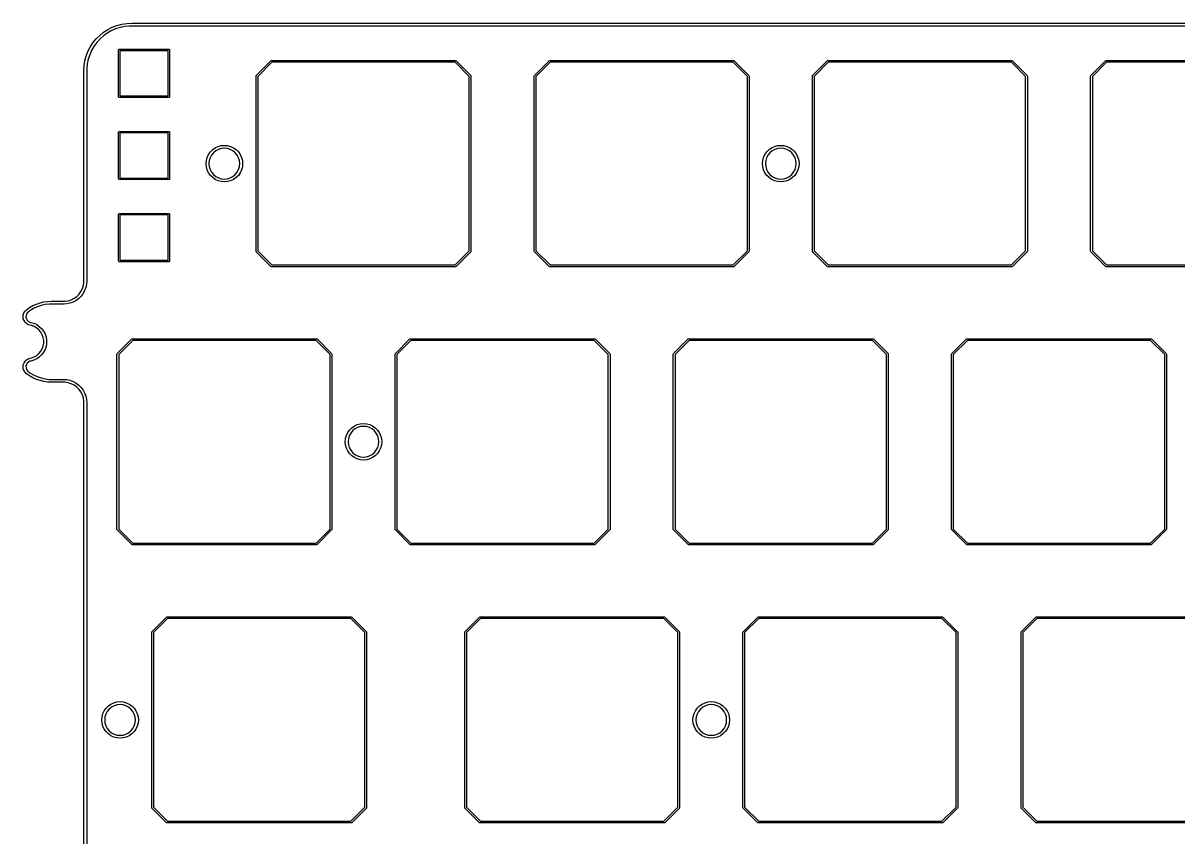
# Model space of a CAD drawing. Extents: x 24 to 276, y -145 to -49.
# Drawn here: x 24.3 to 103.4, y -104.9 to -49.1 of the extents above; entities that cross this region are included whole.
import ezdxf

# ---------------------------------------------------------------- set-up
doc = ezdxf.new("R2010")
doc.units = 0
doc.layers.add('BLACK', color=7, linetype='CONTINUOUS')

msp = doc.modelspace()

# ---------------------------------------------------------------- linework, layer by layer
at = {"layer": 'BLACK', "linetype": 'CONTINUOUS'}
for p, q in [((29.5586, -49.9537), (29.825, -49.738)), ((30.0729, -49.805), (29.8122, -49.9945)), ((29.825, -49.738), (30.1125, -49.5513)), ((30.3521, -49.6439), (30.0729, -49.805)), ((30.1125, -49.5513), (30.4179, -49.3956)), ((30.6465, -49.5128), (30.3521, -49.6439)), ((30.4179, -49.3956), (30.738, -49.2728)), ((30.953, -49.4132), (30.6465, -49.5128)), ((30.738, -49.2728), (31.0691, -49.1841)), ((31.2683, -49.3462), (30.953, -49.4132)), ((31.0691, -49.1841), (31.4077, -49.1304)), ((31.5888, -49.3125), (31.2683, -49.3462)), ((31.4077, -49.1304), (31.75, -49.1125)), ((31.75, -49.3125), (31.5888, -49.3125)), ((31.75, -49.1125), (149.225, -49.1125)), ((149.225, -49.3125), (31.75, -49.3125)), ((28.9138, -50.75), (29.1005, -50.4625)), ((29.1005, -50.4625), (29.3162, -50.1961)), ((29.357, -50.4497), (29.1675, -50.7104)), ((29.3162, -50.1961), (29.5586, -49.9537)), ((29.5727, -50.2102), (29.357, -50.4497)), ((29.8122, -49.9945), (29.5727, -50.2102)), ((28.5466, -51.7066), (28.6353, -51.3755)), ((28.6353, -51.3755), (28.7581, -51.0554)), ((28.7581, -51.0554), (28.9138, -50.75)), ((28.8753, -51.284), (28.7757, -51.5905)), ((29.0064, -50.9896), (28.8753, -51.284)), ((29.1675, -50.7104), (29.0064, -50.9896)), ((30.849, -50.9523), (30.8636, -50.9169)), ((30.849, -54.1527), (30.849, -50.9523)), ((30.8636, -50.9169), (30.899, -50.9023)), ((30.899, -50.9023), (34.299, -50.9023)), ((30.949, -51.0023), (30.949, -54.1027)), ((34.249, -51.0023), (30.949, -51.0023)), ((34.249, -54.1027), (34.249, -51.0023)), ((34.299, -50.9023), (34.3344, -50.9169)), ((34.3344, -50.9169), (34.349, -50.9523)), ((34.349, -50.9523), (34.349, -54.1527)), ((28.475, -52.3875), (28.4929, -52.0452)), ((28.4929, -52.0452), (28.5466, -51.7066)), ((28.7087, -51.9058), (28.675, -52.2263)), ((28.7757, -51.5905), (28.7087, -51.9058)), ((40.2826, -52.6951), (41.2826, -51.6951)), ((41.3499, -51.7975), (40.385, -52.7624)), ((41.2826, -51.6951), (41.325, -51.6775)), ((41.325, -51.6775), (53.925, -51.6775)), ((53.9001, -51.7975), (41.3499, -51.7975)), ((54.865, -52.7624), (53.9001, -51.7975)), ((53.925, -51.6775), (53.9674, -51.6951)), ((53.9674, -51.6951), (53.9674, -51.6951)), ((53.9674, -51.6951), (54.9674, -52.6951)), ((59.3326, -52.6951), (60.3326, -51.6951)), ((60.3999, -51.7975), (59.435, -52.7624)), ((60.3326, -51.6951), (60.375, -51.6775)), ((60.375, -51.6775), (72.975, -51.6775)), ((72.9501, -51.7975), (60.3999, -51.7975)), ((73.915, -52.7624), (72.9501, -51.7975)), ((72.975, -51.6775), (73.0174, -51.6951)), ((73.0174, -51.6951), (73.0174, -51.6951)), ((73.0174, -51.6951), (74.0174, -52.6951)), ((78.3826, -52.6951), (79.3826, -51.6951)), ((79.4499, -51.7975), (78.485, -52.7624)), ((79.3826, -51.6951), (79.425, -51.6775)), ((79.425, -51.6775), (92.025, -51.6775)), ((92.0001, -51.7975), (79.4499, -51.7975)), ((92.965, -52.7624), (92.0001, -51.7975)), ((92.025, -51.6775), (92.0674, -51.6951)), ((92.0674, -51.6951), (92.0674, -51.6951)), ((92.0674, -51.6951), (93.0674, -52.6951)), ((97.4326, -52.6951), (98.4326, -51.6951)), ((98.4999, -51.7975), (97.535, -52.7624)), ((98.4326, -51.6951), (98.475, -51.6775)), ((98.475, -51.6775), (111.075, -51.6775)), ((111.05, -51.7975), (98.4999, -51.7975)), ((28.475, -66.7625), (28.475, -52.3875)), ((28.675, -52.2263), (28.675, -52.3875)), ((28.675, -52.3875), (28.675, -66.7625)), ((40.265, -52.7375), (40.2826, -52.6951)), ((40.265, -64.7375), (40.265, -52.7375)), ((40.2826, -52.6951), (40.2826, -52.6951)), ((40.385, -52.7624), (40.385, -64.7126)), ((54.865, -64.7126), (54.865, -52.7624)), ((54.9674, -52.6951), (54.985, -52.7375)), ((54.985, -52.7375), (54.985, -64.7375)), ((59.315, -52.7375), (59.3326, -52.6951)), ((59.315, -64.7375), (59.315, -52.7375)), ((59.3326, -52.6951), (59.3326, -52.6951)), ((59.435, -52.7624), (59.435, -64.7126)), ((73.915, -64.7126), (73.915, -52.7624)), ((74.0174, -52.6951), (74.035, -52.7375)), ((74.035, -52.7375), (74.035, -64.7375)), ((78.365, -52.7375), (78.3826, -52.6951)), ((78.365, -64.7375), (78.365, -52.7375)), ((78.3826, -52.6951), (78.3826, -52.6951)), ((78.485, -52.7624), (78.485, -64.7126)), ((92.965, -64.7126), (92.965, -52.7624)), ((93.0674, -52.6951), (93.085, -52.7375)), ((93.085, -52.7375), (93.085, -64.7375)), ((97.415, -52.7375), (97.4326, -52.6951)), ((97.415, -64.7375), (97.415, -52.7375)), ((97.4326, -52.6951), (97.4326, -52.6951)), ((97.535, -52.7624), (97.535, -64.7126)), ((30.8636, -54.1881), (30.849, -54.1527)), ((30.899, -54.2027), (30.8636, -54.1881)), ((34.299, -54.2027), (30.899, -54.2027)), ((30.949, -54.1027), (34.249, -54.1027)), ((34.3344, -54.1881), (34.299, -54.2027)), ((34.349, -54.1527), (34.3344, -54.1881)), ((30.849, -56.5848), (30.8636, -56.5494)), ((30.849, -59.7852), (30.849, -56.5848)), ((30.8636, -56.5494), (30.899, -56.5348)), ((30.899, -56.5348), (34.299, -56.5348)), ((30.949, -56.6348), (30.949, -59.7352)), ((34.249, -56.6348), (30.949, -56.6348)), ((34.249, -59.7352), (34.249, -56.6348)), ((34.299, -56.5348), (34.3344, -56.5494)), ((34.3344, -56.5494), (34.349, -56.5848)), ((34.349, -56.5848), (34.349, -59.7852)), ((37.2965, -57.7799), (37.475, -57.655)), ((37.475, -57.655), (37.6725, -57.5629)), ((37.6725, -57.5629), (37.8829, -57.5065)), ((37.8942, -57.7027), (37.6962, -57.7627)), ((37.8829, -57.5065), (38.1, -57.4875)), ((38.1, -57.6824), (37.8942, -57.7027)), ((38.1, -57.4875), (38.3171, -57.5065)), ((38.3058, -57.7027), (38.1, -57.6824)), ((38.5038, -57.7627), (38.3058, -57.7027)), ((38.3171, -57.5065), (38.5275, -57.5629)), ((38.5275, -57.5629), (38.725, -57.655)), ((38.725, -57.655), (38.9035, -57.7799)), ((75.3965, -57.7799), (75.575, -57.655)), ((75.575, -57.655), (75.7725, -57.5629)), ((75.7725, -57.5629), (75.9829, -57.5065)), ((75.9942, -57.7027), (75.7962, -57.7627)), ((75.9829, -57.5065), (76.2, -57.4875)), ((76.2, -57.6824), (75.9942, -57.7027)), ((76.2, -57.4875), (76.4171, -57.5065)), ((76.4058, -57.7027), (76.2, -57.6824)), ((76.6038, -57.7627), (76.4058, -57.7027)), ((76.4171, -57.5065), (76.6275, -57.5629)), ((76.6275, -57.5629), (76.825, -57.655)), ((76.825, -57.655), (77.0035, -57.7799)), ((36.869, -58.5204), (36.9254, -58.31)), ((36.9254, -58.31), (37.0175, -58.1125)), ((37.0175, -58.1125), (37.1424, -57.934)), ((37.1252, -58.3337), (37.0652, -58.5317)), ((37.2227, -58.1513), (37.1252, -58.3337)), ((37.1424, -57.934), (37.2965, -57.7799)), ((37.3539, -57.9914), (37.2227, -58.1513)), ((37.5138, -57.8602), (37.3539, -57.9914)), ((37.6962, -57.7627), (37.5138, -57.8602)), ((38.6862, -57.8602), (38.5038, -57.7627)), ((38.8461, -57.9914), (38.6862, -57.8602)), ((38.9773, -58.1513), (38.8461, -57.9914)), ((38.9035, -57.7799), (39.0576, -57.934)), ((39.0748, -58.3337), (38.9773, -58.1513)), ((39.0576, -57.934), (39.1825, -58.1125)), ((39.1348, -58.5317), (39.0748, -58.3337)), ((39.1825, -58.1125), (39.2746, -58.31)), ((39.2746, -58.31), (39.331, -58.5204)), ((74.969, -58.5204), (75.0254, -58.31)), ((75.0254, -58.31), (75.1175, -58.1125)), ((75.1175, -58.1125), (75.2424, -57.934)), ((75.2252, -58.3337), (75.1652, -58.5317)), ((75.3227, -58.1513), (75.2252, -58.3337)), ((75.2424, -57.934), (75.3965, -57.7799)), ((75.4539, -57.9914), (75.3227, -58.1513)), ((75.6138, -57.8602), (75.4539, -57.9914)), ((75.7962, -57.7627), (75.6138, -57.8602)), ((76.7862, -57.8602), (76.6038, -57.7627)), ((76.9461, -57.9914), (76.7862, -57.8602)), ((77.0773, -58.1513), (76.9461, -57.9914)), ((77.0035, -57.7799), (77.1576, -57.934)), ((77.1748, -58.3337), (77.0773, -58.1513)), ((77.1576, -57.934), (77.2825, -58.1125)), ((77.2348, -58.5317), (77.1748, -58.3337)), ((77.2825, -58.1125), (77.3746, -58.31)), ((77.3746, -58.31), (77.431, -58.5204)), ((36.85, -58.7375), (36.869, -58.5204)), ((36.869, -58.9546), (36.85, -58.7375)), ((36.9254, -59.165), (36.869, -58.9546)), ((37.0175, -59.3625), (36.9254, -59.165)), ((37.0652, -58.5317), (37.0449, -58.7375)), ((37.0449, -58.7375), (37.0652, -58.9433)), ((37.0652, -58.9433), (37.1252, -59.1413)), ((37.1252, -59.1413), (37.2227, -59.3237)), ((38.9773, -59.3237), (39.0748, -59.1413)), ((39.0748, -59.1413), (39.1348, -58.9433)), ((39.1551, -58.7375), (39.1348, -58.5317)), ((39.1348, -58.9433), (39.1551, -58.7375)), ((39.2746, -59.165), (39.1825, -59.3625)), ((39.331, -58.9546), (39.2746, -59.165)), ((39.331, -58.5204), (39.35, -58.7375)), ((39.35, -58.7375), (39.331, -58.9546)), ((74.95, -58.7375), (74.969, -58.5204)), ((74.969, -58.9546), (74.95, -58.7375)), ((75.0254, -59.165), (74.969, -58.9546)), ((75.1175, -59.3625), (75.0254, -59.165)), ((75.1652, -58.5317), (75.1449, -58.7375)), ((75.1449, -58.7375), (75.1652, -58.9433)), ((75.1652, -58.9433), (75.2252, -59.1413)), ((75.2252, -59.1413), (75.3227, -59.3237)), ((77.0773, -59.3237), (77.1748, -59.1413)), ((77.1748, -59.1413), (77.2348, -58.9433)), ((77.2551, -58.7375), (77.2348, -58.5317)), ((77.2348, -58.9433), (77.2551, -58.7375)), ((77.3746, -59.165), (77.2825, -59.3625)), ((77.431, -58.9546), (77.3746, -59.165)), ((77.431, -58.5204), (77.45, -58.7375)), ((77.45, -58.7375), (77.431, -58.9546)), ((30.8636, -59.8206), (30.849, -59.7852)), ((30.899, -59.8352), (30.8636, -59.8206)), ((34.299, -59.8352), (30.899, -59.8352)), ((30.949, -59.7352), (34.249, -59.7352)), ((34.3344, -59.8206), (34.299, -59.8352)), ((34.349, -59.7852), (34.3344, -59.8206)), ((37.1424, -59.541), (37.0175, -59.3625)), ((37.2965, -59.6951), (37.1424, -59.541)), ((37.2227, -59.3237), (37.3539, -59.4836)), ((37.475, -59.82), (37.2965, -59.6951)), ((37.3539, -59.4836), (37.5138, -59.6148)), ((37.6725, -59.9121), (37.475, -59.82)), ((37.5138, -59.6148), (37.6962, -59.7123)), ((37.8829, -59.9685), (37.6725, -59.9121)), ((37.6962, -59.7123), (37.8942, -59.7723)), ((38.1, -59.9875), (37.8829, -59.9685)), ((37.8942, -59.7723), (38.1, -59.7926)), ((38.1, -59.7926), (38.3058, -59.7723)), ((38.3171, -59.9685), (38.1, -59.9875)), ((38.3058, -59.7723), (38.5038, -59.7123)), ((38.5275, -59.9121), (38.3171, -59.9685)), ((38.5038, -59.7123), (38.6862, -59.6148)), ((38.725, -59.82), (38.5275, -59.9121)), ((38.6862, -59.6148), (38.8461, -59.4836)), ((38.9035, -59.6951), (38.725, -59.82)), ((38.8461, -59.4836), (38.9773, -59.3237)), ((39.0576, -59.541), (38.9035, -59.6951)), ((39.1825, -59.3625), (39.0576, -59.541)), ((75.2424, -59.541), (75.1175, -59.3625)), ((75.3965, -59.6951), (75.2424, -59.541)), ((75.3227, -59.3237), (75.4539, -59.4836)), ((75.575, -59.82), (75.3965, -59.6951)), ((75.4539, -59.4836), (75.6138, -59.6148)), ((75.7725, -59.9121), (75.575, -59.82)), ((75.6138, -59.6148), (75.7962, -59.7123)), ((75.9829, -59.9685), (75.7725, -59.9121)), ((75.7962, -59.7123), (75.9942, -59.7723)), ((76.2, -59.9875), (75.9829, -59.9685)), ((75.9942, -59.7723), (76.2, -59.7926)), ((76.2, -59.7926), (76.4058, -59.7723)), ((76.4171, -59.9685), (76.2, -59.9875)), ((76.4058, -59.7723), (76.6038, -59.7123)), ((76.6275, -59.9121), (76.4171, -59.9685)), ((76.6038, -59.7123), (76.7862, -59.6148)), ((76.825, -59.82), (76.6275, -59.9121)), ((76.7862, -59.6148), (76.9461, -59.4836)), ((77.0035, -59.6951), (76.825, -59.82)), ((76.9461, -59.4836), (77.0773, -59.3237)), ((77.1576, -59.541), (77.0035, -59.6951)), ((77.2825, -59.3625), (77.1576, -59.541)), ((30.85, -62.2046), (30.8646, -62.1692)), ((30.85, -65.405), (30.85, -62.2046)), ((30.8646, -62.1692), (30.9, -62.1546)), ((30.9, -62.1546), (34.3, -62.1546)), ((30.95, -62.2546), (30.95, -65.355)), ((34.25, -62.2546), (30.95, -62.2546)), ((34.25, -65.355), (34.25, -62.2546)), ((34.3, -62.1546), (34.3354, -62.1692)), ((34.3354, -62.1692), (34.35, -62.2046)), ((34.35, -62.2046), (34.35, -65.405)), ((40.2826, -64.7799), (40.265, -64.7375)), ((41.2826, -65.7799), (40.2826, -64.7799)), ((40.385, -64.7126), (41.3499, -65.6775)), ((53.9001, -65.6775), (54.865, -64.7126)), ((54.9674, -64.7799), (53.9674, -65.7799)), ((54.985, -64.7375), (54.9674, -64.7799)), ((59.3326, -64.7799), (59.315, -64.7375)), ((60.3326, -65.7799), (59.3326, -64.7799)), ((59.435, -64.7126), (60.3999, -65.6775)), ((72.9501, -65.6775), (73.915, -64.7126)), ((74.0174, -64.7799), (73.0174, -65.7799)), ((74.035, -64.7375), (74.0174, -64.7799)), ((78.3826, -64.7799), (78.365, -64.7375)), ((79.3826, -65.7799), (78.3826, -64.7799)), ((78.3826, -64.7799), (78.3826, -64.7799)), ((78.485, -64.7126), (79.4499, -65.6775)), ((92.0001, -65.6775), (92.965, -64.7126)), ((93.0674, -64.7799), (92.0674, -65.7799)), ((93.085, -64.7375), (93.0674, -64.7799)), ((97.4326, -64.7799), (97.415, -64.7375)), ((98.4326, -65.7799), (97.4326, -64.7799)), ((97.4326, -64.7799), (97.4326, -64.7799)), ((97.535, -64.7126), (98.4999, -65.6775)), ((30.8646, -65.4404), (30.85, -65.405)), ((30.9, -65.455), (30.8646, -65.4404)), ((34.3, -65.455), (30.9, -65.455)), ((30.95, -65.355), (34.25, -65.355)), ((34.3354, -65.4404), (34.3, -65.455)), ((34.35, -65.405), (34.3354, -65.4404)), ((41.325, -65.7975), (41.2826, -65.7799)), ((53.925, -65.7975), (41.325, -65.7975)), ((41.3499, -65.6775), (53.9001, -65.6775)), ((53.9674, -65.7799), (53.925, -65.7975)), ((60.375, -65.7975), (60.3326, -65.7799)), ((72.975, -65.7975), (60.375, -65.7975)), ((60.3999, -65.6775), (72.9501, -65.6775)), ((73.0174, -65.7799), (72.975, -65.7975)), ((79.425, -65.7975), (79.3826, -65.7799)), ((92.025, -65.7975), (79.425, -65.7975)), ((79.4499, -65.6775), (92.0001, -65.6775)), ((92.0674, -65.7799), (92.025, -65.7975)), ((98.475, -65.7975), (98.4326, -65.7799)), ((111.075, -65.7975), (98.475, -65.7975)), ((98.4999, -65.6775), (111.05, -65.6775)), ((28.3724, -67.2999), (28.4405, -67.0903)), ((28.4405, -67.0903), (28.475, -66.8727)), ((28.475, -66.8727), (28.475, -66.7625)), ((28.6102, -67.2133), (28.5304, -67.4272)), ((28.6587, -66.9902), (28.6102, -67.2133)), ((28.675, -66.7625), (28.6587, -66.9902)), ((27.6124, -68.0599), (27.8088, -67.9599)), ((27.8088, -67.9599), (27.987, -67.8304)), ((28.1228, -67.9717), (27.94, -68.1085)), ((27.987, -67.8304), (28.1429, -67.6745)), ((28.2842, -67.8103), (28.1228, -67.9717)), ((28.1429, -67.6745), (28.2724, -67.4963)), ((28.2724, -67.4963), (28.3724, -67.2999)), ((28.421, -67.6275), (28.2842, -67.8103)), ((28.5304, -67.4272), (28.421, -67.6275)), ((24.4485, -68.843), (24.5458, -68.7477)), ((24.5458, -68.7477), (24.5462, -68.7472)), ((24.5462, -68.7472), (24.7603, -68.5963)), ((24.7603, -68.5963), (24.9877, -68.4662)), ((25.023, -68.6692), (24.781, -68.8178)), ((24.9877, -68.4662), (25.2264, -68.3582)), ((25.2799, -68.548), (25.023, -68.6692)), ((25.2264, -68.3582), (25.4742, -68.2731)), ((25.5485, -68.4558), (25.2799, -68.548)), ((25.4742, -68.2731), (25.7289, -68.2119)), ((25.8257, -68.3937), (25.5485, -68.4558)), ((25.7289, -68.2119), (25.9883, -68.1749)), ((26.108, -68.3625), (25.8257, -68.3937)), ((25.9883, -68.1749), (26.25, -68.1625)), ((26.25, -68.3625), (26.108, -68.3625)), ((26.25, -68.1625), (27.075, -68.1625)), ((27.075, -68.3625), (26.25, -68.3625)), ((27.075, -68.1625), (27.1852, -68.1625)), ((27.3027, -68.3462), (27.075, -68.3625)), ((27.1852, -68.1625), (27.4028, -68.128)), ((27.5258, -68.2977), (27.3027, -68.3462)), ((27.4028, -68.128), (27.6124, -68.0599)), ((27.7397, -68.2179), (27.5258, -68.2977)), ((27.94, -68.1085), (27.7397, -68.2179)), ((24.3146, -69.2234), (24.3296, -69.0874)), ((24.3308, -69.3593), (24.3146, -69.2234)), ((24.3296, -69.0874), (24.3751, -68.9584)), ((24.3774, -69.4879), (24.3308, -69.3593)), ((24.3751, -68.9584), (24.4485, -68.843)), ((24.4518, -69.6027), (24.3774, -69.4879)), ((24.5182, -69.1423), (24.5122, -69.2571)), ((24.5122, -69.2571), (24.5387, -69.3691)), ((24.5564, -69.0338), (24.5182, -69.1423)), ((24.5387, -69.3691), (24.5957, -69.469)), ((24.6236, -68.9404), (24.5564, -69.0338)), ((24.5957, -69.469), (24.6786, -69.5488)), ((24.669, -68.9051), (24.6236, -68.9404)), ((24.781, -68.8178), (24.669, -68.905)), ((24.669, -68.905), (24.669, -68.9051)), ((24.6786, -69.5488), (24.7805, -69.602)), ((24.5504, -69.6976), (24.4518, -69.6027)), ((24.6678, -69.7677), (24.5504, -69.6976)), ((24.7981, -69.8094), (24.6678, -69.7677)), ((24.7805, -69.602), (24.837, -69.6132)), ((24.8953, -69.8287), (24.7981, -69.8094)), ((24.7981, -69.8094), (24.7981, -69.8094)), ((24.7981, -69.8094), (24.7981, -69.8094)), ((24.837, -69.6132), (24.837, -69.6132)), ((24.837, -69.6132), (24.837, -69.6132)), ((24.837, -69.6132), (25.0469, -69.6727)), ((25.0803, -69.8998), (24.8953, -69.8287)), ((25.0469, -69.6727), (25.2445, -69.7652)), ((25.2504, -70.0016), (25.0803, -69.8998)), ((25.2445, -69.7652), (25.4247, -69.8884)), ((25.4006, -70.131), (25.2504, -70.0016)), ((25.5264, -70.2841), (25.4006, -70.131)), ((25.4247, -69.8884), (25.5826, -70.039)), ((25.6242, -70.4565), (25.5264, -70.2841)), ((25.5826, -70.039), (25.7142, -70.2131)), ((25.7142, -70.2131), (25.816, -70.4061)), ((25.691, -70.6431), (25.6242, -70.4565)), ((25.7249, -70.8384), (25.691, -70.6431)), ((25.691, -71.2319), (25.7249, -71.0366)), ((25.7249, -71.0366), (25.7249, -70.8384)), ((25.816, -70.4061), (25.8854, -70.613)), ((25.8854, -70.613), (25.9206, -70.8284)), ((25.9206, -71.0466), (25.8854, -71.262)), ((25.9206, -70.8284), (25.9206, -71.0466)), ((30.7576, -71.7451), (31.7576, -70.7451)), ((31.8249, -70.8475), (30.86, -71.8124)), ((31.7576, -70.7451), (31.8, -70.7275)), ((31.8, -70.7275), (44.4, -70.7275)), ((44.3751, -70.8475), (31.8249, -70.8475)), ((45.34, -71.8124), (44.3751, -70.8475)), ((44.4, -70.7275), (44.4424, -70.7451)), ((44.4424, -70.7451), (44.4424, -70.7451)), ((44.4424, -70.7451), (45.4424, -71.7451)), ((49.8076, -71.7451), (50.8076, -70.7451)), ((50.8749, -70.8475), (49.91, -71.8124)), ((50.8076, -70.7451), (50.85, -70.7275)), ((50.85, -70.7275), (63.45, -70.7275)), ((63.4251, -70.8475), (50.8749, -70.8475)), ((64.39, -71.8124), (63.4251, -70.8475)), ((63.45, -70.7275), (63.4924, -70.7451)), ((63.4924, -70.7451), (63.4924, -70.7451)), ((63.4924, -70.7451), (64.4924, -71.7451)), ((68.8576, -71.7451), (69.8576, -70.7451)), ((69.9249, -70.8475), (68.96, -71.8124)), ((69.8576, -70.7451), (69.9, -70.7275)), ((69.9, -70.7275), (82.5, -70.7275)), ((82.4751, -70.8475), (69.9249, -70.8475)), ((83.44, -71.8124), (82.4751, -70.8475)), ((82.5, -70.7275), (82.5424, -70.7451)), ((82.5424, -70.7451), (82.5424, -70.7451)), ((82.5424, -70.7451), (83.5424, -71.7451)), ((87.9076, -71.7451), (88.9076, -70.7451)), ((88.9749, -70.8475), (88.01, -71.8124)), ((88.9076, -70.7451), (88.95, -70.7275)), ((88.95, -70.7275), (101.55, -70.7275)), ((101.525, -70.8475), (88.9749, -70.8475)), ((102.49, -71.8124), (101.525, -70.8475)), ((101.55, -70.7275), (101.592, -70.7451)), ((101.592, -70.7451), (101.592, -70.7451)), ((101.592, -70.7451), (102.592, -71.7451)), ((25.0803, -71.9752), (25.2504, -71.8734)), ((25.2504, -71.8734), (25.4006, -71.744)), ((25.4006, -71.744), (25.5264, -71.5909)), ((25.5826, -71.836), (25.4247, -71.9866)), ((25.5264, -71.5909), (25.6242, -71.4185)), ((25.7142, -71.6619), (25.5826, -71.836)), ((25.6242, -71.4185), (25.691, -71.2319)), ((25.816, -71.4689), (25.7142, -71.6619)), ((25.8854, -71.262), (25.816, -71.4689)), ((30.74, -71.7875), (30.7576, -71.7451)), ((30.74, -83.7875), (30.74, -71.7875)), ((30.86, -71.8124), (30.86, -83.7626)), ((45.34, -83.7626), (45.34, -71.8124)), ((45.4424, -71.7451), (45.46, -71.7875)), ((45.46, -71.7875), (45.46, -71.7875)), ((45.46, -71.7875), (45.46, -83.7875)), ((49.79, -71.7875), (49.8076, -71.7451)), ((49.79, -83.7875), (49.79, -71.7875)), ((49.91, -71.8124), (49.91, -83.7626)), ((64.39, -83.7626), (64.39, -71.8124)), ((64.4924, -71.7451), (64.51, -71.7875)), ((64.51, -71.7875), (64.51, -71.7875)), ((64.51, -71.7875), (64.51, -83.7875)), ((68.84, -71.7875), (68.8576, -71.7451)), ((68.84, -83.7875), (68.84, -71.7875)), ((68.8576, -71.7451), (68.8576, -71.7451)), ((68.96, -71.8124), (68.96, -83.7626)), ((83.44, -83.7626), (83.44, -71.8124)), ((83.5424, -71.7451), (83.56, -71.7875)), ((83.56, -71.7875), (83.56, -71.7875)), ((83.56, -71.7875), (83.56, -83.7875)), ((87.89, -71.7875), (87.9076, -71.7451)), ((87.89, -83.7875), (87.89, -71.7875)), ((87.9076, -71.7451), (87.9076, -71.7451)), ((88.01, -71.8124), (88.01, -83.7626)), ((102.49, -83.7626), (102.49, -71.8124)), ((102.592, -71.7451), (102.61, -71.7875)), ((102.61, -71.7875), (102.61, -71.7875)), ((102.61, -71.7875), (102.61, -83.7875)), ((24.3146, -72.6516), (24.3308, -72.5157)), ((24.3296, -72.7876), (24.3146, -72.6516)), ((24.3308, -72.5157), (24.3773, -72.3871)), ((24.3773, -72.3871), (24.4518, -72.2723)), ((24.4518, -72.2723), (24.5503, -72.1774)), ((24.5386, -72.5059), (24.5121, -72.6179)), ((24.5121, -72.6179), (24.5181, -72.7328)), ((24.5181, -72.7328), (24.5563, -72.8413)), ((24.5957, -72.406), (24.5386, -72.5059)), ((24.5503, -72.1774), (24.6678, -72.1073)), ((24.6785, -72.3262), (24.5957, -72.406)), ((24.6678, -72.1073), (24.7981, -72.0656)), ((24.7805, -72.273), (24.6785, -72.3262)), ((24.8369, -72.2618), (24.7805, -72.273)), ((24.7981, -72.0656), (24.8953, -72.0463)), ((24.7981, -72.0656), (24.7981, -72.0656)), ((25.0469, -72.2023), (24.8369, -72.2618)), ((24.8369, -72.2618), (24.8369, -72.2618)), ((24.8369, -72.2618), (24.8369, -72.2618)), ((24.8953, -72.0463), (25.0803, -71.9752)), ((25.2445, -72.1098), (25.0469, -72.2023)), ((25.4247, -71.9866), (25.2445, -72.1098)), ((24.375, -72.9166), (24.3296, -72.7876)), ((24.4484, -73.0321), (24.375, -72.9166)), ((24.5461, -73.1278), (24.4484, -73.0321)), ((24.5462, -73.1278), (24.5461, -73.1278)), ((24.7603, -73.2787), (24.5462, -73.1278)), ((24.5563, -72.8413), (24.6236, -72.9346)), ((24.6236, -72.9346), (24.669, -72.97)), ((24.669, -72.97), (24.669, -72.97)), ((24.669, -72.97), (24.669, -72.97)), ((24.669, -72.97), (24.781, -73.0572)), ((24.9877, -73.4088), (24.7603, -73.2787)), ((24.781, -73.0572), (25.023, -73.2058)), ((25.2264, -73.5168), (24.9877, -73.4088)), ((25.023, -73.2058), (25.2799, -73.327)), ((25.4742, -73.6019), (25.2264, -73.5168)), ((25.2799, -73.327), (25.5485, -73.4192)), ((25.5485, -73.4192), (25.8257, -73.4813)), ((25.8257, -73.4813), (26.108, -73.5125)), ((26.108, -73.5125), (26.25, -73.5125)), ((26.25, -73.5125), (27.075, -73.5125)), ((27.075, -73.5125), (27.3027, -73.5288)), ((27.3027, -73.5288), (27.5258, -73.5773)), ((25.7289, -73.6631), (25.4742, -73.6019)), ((25.9883, -73.7001), (25.7289, -73.6631)), ((26.25, -73.7125), (25.9883, -73.7001)), ((27.075, -73.7125), (26.25, -73.7125)), ((27.1852, -73.7125), (27.075, -73.7125)), ((27.4028, -73.747), (27.1852, -73.7125)), ((27.6124, -73.8151), (27.4028, -73.747)), ((27.5258, -73.5773), (27.7397, -73.6571)), ((27.8088, -73.9151), (27.6124, -73.8151)), ((27.7397, -73.6571), (27.94, -73.7665)), ((27.987, -74.0446), (27.8088, -73.9151)), ((27.94, -73.7665), (28.1228, -73.9033)), ((28.1429, -74.2005), (27.987, -74.0446)), ((28.1228, -73.9033), (28.2842, -74.0647)), ((28.2724, -74.3787), (28.1429, -74.2005)), ((28.2842, -74.0647), (28.421, -74.2475)), ((28.421, -74.2475), (28.5304, -74.4478)), ((28.3724, -74.5751), (28.2724, -74.3787)), ((28.4405, -74.7847), (28.3724, -74.5751)), ((28.475, -75.0023), (28.4405, -74.7847)), ((28.475, -75.1125), (28.475, -75.0023)), ((28.475, -137.612), (28.475, -75.1125)), ((28.5304, -74.4478), (28.6102, -74.6617)), ((28.6102, -74.6617), (28.6587, -74.8848)), ((28.6587, -74.8848), (28.675, -75.1125)), ((28.675, -75.1125), (28.675, -137.612)), ((46.8215, -76.8299), (47, -76.705)), ((47, -76.705), (47.1975, -76.6129)), ((47.1975, -76.6129), (47.4079, -76.5565)), ((47.4079, -76.5565), (47.625, -76.5375)), ((47.625, -76.5375), (47.8421, -76.5565)), ((47.8421, -76.5565), (48.0525, -76.6129)), ((48.0525, -76.6129), (48.25, -76.705)), ((48.25, -76.705), (48.4285, -76.8299)), ((46.394, -77.5704), (46.4504, -77.36)), ((46.4504, -77.36), (46.5425, -77.1625)), ((46.5425, -77.1625), (46.6674, -76.984)), ((46.6502, -77.3837), (46.5902, -77.5817)), ((46.7477, -77.2013), (46.6502, -77.3837)), ((46.6674, -76.984), (46.8215, -76.8299)), ((46.8789, -77.0414), (46.7477, -77.2013)), ((47.0388, -76.9102), (46.8789, -77.0414)), ((47.2212, -76.8127), (47.0388, -76.9102)), ((47.4192, -76.7527), (47.2212, -76.8127)), ((47.625, -76.7324), (47.4192, -76.7527)), ((47.8308, -76.7527), (47.625, -76.7324)), ((48.0288, -76.8127), (47.8308, -76.7527)), ((48.2112, -76.9102), (48.0288, -76.8127)), ((48.3711, -77.0414), (48.2112, -76.9102)), ((48.5023, -77.2013), (48.3711, -77.0414)), ((48.4285, -76.8299), (48.5826, -76.984)), ((48.5998, -77.3837), (48.5023, -77.2013)), ((48.5826, -76.984), (48.7075, -77.1625)), ((48.6598, -77.5817), (48.5998, -77.3837)), ((48.7075, -77.1625), (48.7996, -77.36)), ((48.7996, -77.36), (48.856, -77.5704)), ((46.375, -77.7875), (46.394, -77.5704)), ((46.394, -78.0046), (46.375, -77.7875)), ((46.4504, -78.215), (46.394, -78.0046)), ((46.5425, -78.4125), (46.4504, -78.215)), ((46.5902, -77.5817), (46.5699, -77.7875)), ((46.5699, -77.7875), (46.5902, -77.9933)), ((46.5902, -77.9933), (46.6502, -78.1913)), ((46.6502, -78.1913), (46.7477, -78.3737)), ((48.5023, -78.3737), (48.5998, -78.1913)), ((48.5998, -78.1913), (48.6598, -77.9933)), ((48.6801, -77.7875), (48.6598, -77.5817)), ((48.6598, -77.9933), (48.6801, -77.7875)), ((48.7996, -78.215), (48.7075, -78.4125)), ((48.856, -78.0046), (48.7996, -78.215)), ((48.856, -77.5704), (48.875, -77.7875)), ((48.875, -77.7875), (48.856, -78.0046)), ((46.6674, -78.591), (46.5425, -78.4125)), ((46.8215, -78.7451), (46.6674, -78.591)), ((46.7477, -78.3737), (46.8789, -78.5336)), ((47, -78.87), (46.8215, -78.7451)), ((46.8789, -78.5336), (47.0388, -78.6648)), ((47.1975, -78.9621), (47, -78.87)), ((47.0388, -78.6648), (47.2212, -78.7623)), ((47.4079, -79.0185), (47.1975, -78.9621)), ((47.2212, -78.7623), (47.4192, -78.8223)), ((47.625, -79.0375), (47.4079, -79.0185)), ((47.4192, -78.8223), (47.625, -78.8426)), ((47.625, -78.8426), (47.8308, -78.8223)), ((47.8421, -79.0185), (47.625, -79.0375)), ((47.8308, -78.8223), (48.0288, -78.7623)), ((48.0525, -78.9621), (47.8421, -79.0185)), ((48.0288, -78.7623), (48.2112, -78.6648)), ((48.25, -78.87), (48.0525, -78.9621)), ((48.2112, -78.6648), (48.3711, -78.5336)), ((48.4285, -78.7451), (48.25, -78.87)), ((48.3711, -78.5336), (48.5023, -78.3737)), ((48.5826, -78.591), (48.4285, -78.7451)), ((48.7075, -78.4125), (48.5826, -78.591)), ((30.7576, -83.8299), (30.74, -83.7875)), ((30.86, -83.7626), (31.8249, -84.7275)), ((44.3751, -84.7275), (45.34, -83.7626)), ((45.46, -83.7875), (45.4424, -83.8299)), ((49.8076, -83.8299), (49.79, -83.7875)), ((49.91, -83.7626), (50.8749, -84.7275)), ((63.4251, -84.7275), (64.39, -83.7626)), ((64.51, -83.7875), (64.4924, -83.8299)), ((68.8576, -83.8299), (68.84, -83.7875)), ((68.96, -83.7626), (69.9249, -84.7275)), ((82.4751, -84.7275), (83.44, -83.7626)), ((83.56, -83.7875), (83.5424, -83.8299)), ((87.9076, -83.8299), (87.89, -83.7875)), ((88.01, -83.7626), (88.9749, -84.7275)), ((101.525, -84.7275), (102.49, -83.7626)), ((102.61, -83.7875), (102.592, -83.8299)), ((31.7576, -84.8299), (30.7576, -83.8299)), ((45.4424, -83.8299), (44.4424, -84.8299)), ((50.8076, -84.8299), (49.8076, -83.8299)), ((64.4924, -83.8299), (63.4924, -84.8299)), ((69.8576, -84.8299), (68.8576, -83.8299)), ((83.5424, -83.8299), (82.5424, -84.8299)), ((88.9076, -84.8299), (87.9076, -83.8299)), ((102.592, -83.8299), (101.592, -84.8299)), ((31.8, -84.8475), (31.7576, -84.8299)), ((44.4, -84.8475), (31.8, -84.8475)), ((31.8249, -84.7275), (44.3751, -84.7275)), ((44.4424, -84.8299), (44.4, -84.8475)), ((44.4424, -84.8299), (44.4424, -84.8299)), ((50.85, -84.8475), (50.8076, -84.8299)), ((63.45, -84.8475), (50.85, -84.8475)), ((50.8749, -84.7275), (63.4251, -84.7275)), ((63.4924, -84.8299), (63.45, -84.8475)), ((63.4924, -84.8299), (63.4924, -84.8299)), ((69.9, -84.8475), (69.8576, -84.8299)), ((82.5, -84.8475), (69.9, -84.8475)), ((69.9249, -84.7275), (82.4751, -84.7275)), ((82.5424, -84.8299), (82.5, -84.8475)), ((82.5424, -84.8299), (82.5424, -84.8299)), ((88.95, -84.8475), (88.9076, -84.8299)), ((101.55, -84.8475), (88.95, -84.8475)), ((88.9749, -84.7275), (101.525, -84.7275)), ((101.592, -84.8299), (101.55, -84.8475)), ((101.592, -84.8299), (101.592, -84.8299)), ((33.1388, -90.7951), (34.1388, -89.7951)), ((34.2061, -89.8975), (33.2413, -90.8624)), ((34.1388, -89.7951), (34.1812, -89.7775)), ((34.1812, -89.7775), (46.7812, -89.7775)), ((46.7564, -89.8975), (34.2061, -89.8975)), ((47.7212, -90.8624), (46.7564, -89.8975)), ((46.7812, -89.7775), (46.8237, -89.7951)), ((46.8237, -89.7951), (46.8237, -89.7951)), ((46.8237, -89.7951), (47.8237, -90.7951)), ((54.5701, -90.7951), (55.5701, -89.7951)), ((55.6374, -89.8975), (54.6725, -90.8624)), ((55.5701, -89.7951), (55.6125, -89.7775)), ((55.6125, -89.7775), (68.2125, -89.7775)), ((68.1876, -89.8975), (55.6374, -89.8975)), ((69.1525, -90.8624), (68.1876, -89.8975)), ((68.2125, -89.7775), (68.2549, -89.7951)), ((68.2549, -89.7951), (68.2549, -89.7951)), ((68.2549, -89.7951), (69.2549, -90.7951)), ((73.6201, -90.7951), (74.6201, -89.7951)), ((74.6874, -89.8975), (73.7225, -90.8624)), ((74.6201, -89.7951), (74.6625, -89.7775)), ((74.6625, -89.7775), (87.2625, -89.7775)), ((87.2376, -89.8975), (74.6874, -89.8975)), ((88.2025, -90.8624), (87.2376, -89.8975)), ((87.2625, -89.7775), (87.3049, -89.7951)), ((87.3049, -89.7951), (87.3049, -89.7951)), ((87.3049, -89.7951), (88.3049, -90.7951)), ((92.6701, -90.7951), (93.6701, -89.7951)), ((93.7374, -89.8975), (92.7725, -90.8624)), ((93.6701, -89.7951), (93.7125, -89.7775)), ((93.7125, -89.7775), (106.312, -89.7775)), ((106.288, -89.8975), (93.7374, -89.8975)), ((33.1212, -90.8375), (33.1388, -90.7951)), ((33.1212, -102.837), (33.1212, -90.8375)), ((33.2413, -90.8624), (33.2413, -102.813)), ((47.7212, -102.813), (47.7212, -90.8624)), ((47.8237, -90.7951), (47.8412, -90.8375)), ((47.8412, -90.8375), (47.8412, -90.8375)), ((47.8412, -90.8375), (47.8412, -102.837)), ((54.5525, -90.8375), (54.5701, -90.7951)), ((54.5525, -102.837), (54.5525, -90.8375)), ((54.5701, -90.7951), (54.5701, -90.7951)), ((54.6725, -90.8624), (54.6725, -102.813)), ((69.1525, -102.813), (69.1525, -90.8624)), ((69.2549, -90.7951), (69.2725, -90.8375)), ((69.2725, -90.8375), (69.2725, -90.8375)), ((69.2725, -90.8375), (69.2725, -102.837)), ((73.6025, -90.8375), (73.6201, -90.7951)), ((73.6025, -102.837), (73.6025, -90.8375)), ((73.6201, -90.7951), (73.6201, -90.7951)), ((73.7225, -90.8624), (73.7225, -102.813)), ((88.2025, -102.813), (88.2025, -90.8624)), ((88.3049, -90.7951), (88.3225, -90.8375)), ((88.3225, -90.8375), (88.3225, -90.8375)), ((88.3225, -90.8375), (88.3225, -102.837)), ((92.6525, -90.8375), (92.6701, -90.7951)), ((92.6525, -102.837), (92.6525, -90.8375)), ((92.6701, -90.7951), (92.6701, -90.7951)), ((92.7725, -90.8624), (92.7725, -102.813)), ((30.3312, -95.755), (30.5287, -95.6629)), ((30.5287, -95.6629), (30.7392, -95.6065)), ((30.7392, -95.6065), (30.9562, -95.5875)), ((30.9562, -95.5875), (31.1733, -95.6065)), ((31.1733, -95.6065), (31.3838, -95.6629)), ((31.3838, -95.6629), (31.5812, -95.755)), ((70.8125, -95.755), (71.01, -95.6629)), ((71.01, -95.6629), (71.2204, -95.6065)), ((71.2204, -95.6065), (71.4375, -95.5875)), ((71.4375, -95.5875), (71.6546, -95.6065)), ((71.6546, -95.6065), (71.865, -95.6629)), ((71.865, -95.6629), (72.0625, -95.755)), ((29.7252, -96.6204), (29.7816, -96.41)), ((29.7816, -96.41), (29.8737, -96.2125)), ((29.8737, -96.2125), (29.9987, -96.034)), ((29.9815, -96.4337), (29.9214, -96.6317)), ((30.079, -96.2513), (29.9815, -96.4337)), ((29.9987, -96.034), (30.1528, -95.8799)), ((30.2102, -96.0914), (30.079, -96.2513)), ((30.1528, -95.8799), (30.3312, -95.755)), ((30.3701, -95.9602), (30.2102, -96.0914)), ((30.5525, -95.8627), (30.3701, -95.9602)), ((30.7504, -95.8027), (30.5525, -95.8627)), ((30.9562, -95.7824), (30.7504, -95.8027)), ((31.1621, -95.8027), (30.9562, -95.7824)), ((31.36, -95.8627), (31.1621, -95.8027)), ((31.5424, -95.9602), (31.36, -95.8627)), ((31.7023, -96.0914), (31.5424, -95.9602)), ((31.5812, -95.755), (31.7597, -95.8799)), ((31.8335, -96.2513), (31.7023, -96.0914)), ((31.7597, -95.8799), (31.9138, -96.034)), ((31.931, -96.4337), (31.8335, -96.2513)), ((31.9138, -96.034), (32.0388, -96.2125)), ((31.9911, -96.6317), (31.931, -96.4337)), ((32.0388, -96.2125), (32.1309, -96.41)), ((32.1309, -96.41), (32.1873, -96.6204)), ((70.2065, -96.6204), (70.2629, -96.41)), ((70.2629, -96.41), (70.355, -96.2125)), ((70.355, -96.2125), (70.4799, -96.034)), ((70.4627, -96.4337), (70.4027, -96.6317)), ((70.5602, -96.2513), (70.4627, -96.4337)), ((70.4799, -96.034), (70.634, -95.8799)), ((70.6914, -96.0914), (70.5602, -96.2513)), ((70.634, -95.8799), (70.8125, -95.755)), ((70.8513, -95.9602), (70.6914, -96.0914)), ((71.0337, -95.8627), (70.8513, -95.9602)), ((71.2317, -95.8027), (71.0337, -95.8627)), ((71.4375, -95.7824), (71.2317, -95.8027)), ((71.6433, -95.8027), (71.4375, -95.7824)), ((71.8413, -95.8627), (71.6433, -95.8027)), ((72.0237, -95.9602), (71.8413, -95.8627)), ((72.1836, -96.0914), (72.0237, -95.9602)), ((72.0625, -95.755), (72.241, -95.8799)), ((72.3148, -96.2513), (72.1836, -96.0914)), ((72.241, -95.8799), (72.3951, -96.034)), ((72.4123, -96.4337), (72.3148, -96.2513)), ((72.3951, -96.034), (72.52, -96.2125)), ((72.4723, -96.6317), (72.4123, -96.4337)), ((72.52, -96.2125), (72.6121, -96.41)), ((72.6121, -96.41), (72.6685, -96.6204)), ((29.7062, -96.8375), (29.7252, -96.6204)), ((29.7252, -97.0546), (29.7062, -96.8375)), ((29.7816, -97.265), (29.7252, -97.0546)), ((29.8737, -97.4625), (29.7816, -97.265)), ((29.9214, -96.6317), (29.9012, -96.8375)), ((29.9012, -96.8375), (29.9214, -97.0433)), ((29.9214, -97.0433), (29.9815, -97.2413)), ((29.9815, -97.2413), (30.079, -97.4237)), ((31.8335, -97.4237), (31.931, -97.2413)), ((31.931, -97.2413), (31.9911, -97.0433)), ((32.0113, -96.8375), (31.9911, -96.6317)), ((31.9911, -97.0433), (32.0113, -96.8375)), ((32.1309, -97.265), (32.0388, -97.4625)), ((32.1873, -97.0546), (32.1309, -97.265)), ((32.1873, -96.6204), (32.2062, -96.8375)), ((32.2062, -96.8375), (32.1873, -97.0546)), ((70.1875, -96.8375), (70.2065, -96.6204)), ((70.2065, -97.0546), (70.1875, -96.8375)), ((70.2629, -97.265), (70.2065, -97.0546)), ((70.355, -97.4625), (70.2629, -97.265)), ((70.4027, -96.6317), (70.3824, -96.8375)), ((70.3824, -96.8375), (70.4027, -97.0433)), ((70.4027, -97.0433), (70.4627, -97.2413)), ((70.4627, -97.2413), (70.5602, -97.4237)), ((72.3148, -97.4237), (72.4123, -97.2413)), ((72.4123, -97.2413), (72.4723, -97.0433)), ((72.4926, -96.8375), (72.4723, -96.6317)), ((72.4723, -97.0433), (72.4926, -96.8375)), ((72.6121, -97.265), (72.52, -97.4625)), ((72.6685, -97.0546), (72.6121, -97.265)), ((72.6685, -96.6204), (72.6875, -96.8375)), ((72.6875, -96.8375), (72.6685, -97.0546)), ((29.9987, -97.641), (29.8737, -97.4625)), ((30.1528, -97.7951), (29.9987, -97.641)), ((30.079, -97.4237), (30.2102, -97.5836)), ((30.3312, -97.92), (30.1528, -97.7951)), ((30.2102, -97.5836), (30.3701, -97.7148)), ((30.5287, -98.0121), (30.3312, -97.92)), ((30.3701, -97.7148), (30.5525, -97.8123)), ((30.7392, -98.0685), (30.5287, -98.0121)), ((30.5525, -97.8123), (30.7504, -97.8723)), ((30.7504, -97.8723), (30.9562, -97.8926)), ((30.9562, -97.8926), (31.1621, -97.8723)), ((31.1621, -97.8723), (31.36, -97.8123)), ((31.3838, -98.0121), (31.1733, -98.0685)), ((31.36, -97.8123), (31.5424, -97.7148)), ((31.5812, -97.92), (31.3838, -98.0121)), ((31.5424, -97.7148), (31.7023, -97.5836)), ((31.7597, -97.7951), (31.5812, -97.92)), ((31.7023, -97.5836), (31.8335, -97.4237)), ((31.9138, -97.641), (31.7597, -97.7951)), ((32.0388, -97.4625), (31.9138, -97.641)), ((70.4799, -97.641), (70.355, -97.4625)), ((70.634, -97.7951), (70.4799, -97.641)), ((70.5602, -97.4237), (70.6914, -97.5836)), ((70.8125, -97.92), (70.634, -97.7951)), ((70.6914, -97.5836), (70.8513, -97.7148)), ((71.01, -98.0121), (70.8125, -97.92)), ((70.8513, -97.7148), (71.0337, -97.8123)), ((71.2204, -98.0685), (71.01, -98.0121)), ((71.0337, -97.8123), (71.2317, -97.8723)), ((71.2317, -97.8723), (71.4375, -97.8926)), ((71.4375, -97.8926), (71.6433, -97.8723)), ((71.6433, -97.8723), (71.8413, -97.8123)), ((71.865, -98.0121), (71.6546, -98.0685)), ((71.8413, -97.8123), (72.0237, -97.7148)), ((72.0625, -97.92), (71.865, -98.0121)), ((72.0237, -97.7148), (72.1836, -97.5836)), ((72.241, -97.7951), (72.0625, -97.92)), ((72.1836, -97.5836), (72.3148, -97.4237)), ((72.3951, -97.641), (72.241, -97.7951)), ((72.52, -97.4625), (72.3951, -97.641)), ((30.9562, -98.0875), (30.7392, -98.0685)), ((31.1733, -98.0685), (30.9562, -98.0875)), ((71.4375, -98.0875), (71.2204, -98.0685)), ((71.6546, -98.0685), (71.4375, -98.0875)), ((33.1388, -102.88), (33.1212, -102.837)), ((34.1388, -103.88), (33.1388, -102.88)), ((33.2413, -102.813), (34.2061, -103.777)), ((46.7564, -103.777), (47.7212, -102.813)), ((47.8237, -102.88), (46.8237, -103.88)), ((47.8412, -102.837), (47.8237, -102.88)), ((54.5701, -102.88), (54.5525, -102.837)), ((55.5701, -103.88), (54.5701, -102.88)), ((54.6725, -102.813), (55.6374, -103.777)), ((68.1876, -103.777), (69.1525, -102.813)), ((69.2549, -102.88), (68.2549, -103.88)), ((69.2725, -102.837), (69.2549, -102.88)), ((73.6201, -102.88), (73.6025, -102.837)), ((74.6201, -103.88), (73.6201, -102.88)), ((73.7225, -102.813), (74.6874, -103.777)), ((87.2376, -103.777), (88.2025, -102.813)), ((88.3049, -102.88), (87.3049, -103.88)), ((88.3225, -102.837), (88.3049, -102.88)), ((92.6701, -102.88), (92.6525, -102.837)), ((93.6701, -103.88), (92.6701, -102.88)), ((92.7725, -102.813), (93.7374, -103.777)), ((34.1812, -103.897), (34.1388, -103.88)), ((46.7812, -103.897), (34.1812, -103.897)), ((34.2061, -103.777), (46.7564, -103.777)), ((46.8237, -103.88), (46.7812, -103.897)), ((46.8237, -103.88), (46.8237, -103.88)), ((55.6125, -103.897), (55.5701, -103.88)), ((68.2125, -103.897), (55.6125, -103.897)), ((55.6374, -103.777), (68.1876, -103.777)), ((68.2549, -103.88), (68.2125, -103.897)), ((68.2549, -103.88), (68.2549, -103.88)), ((74.6625, -103.897), (74.6201, -103.88)), ((87.2625, -103.897), (74.6625, -103.897)), ((74.6874, -103.777), (87.2376, -103.777)), ((87.3049, -103.88), (87.2625, -103.897)), ((87.3049, -103.88), (87.3049, -103.88)), ((93.7125, -103.897), (93.6701, -103.88)), ((106.312, -103.897), (93.7125, -103.897)), ((93.7374, -103.777), (106.288, -103.777))]:
    msp.add_line(p, q, dxfattribs=at)

doc.saveas('drawing.dxf')
